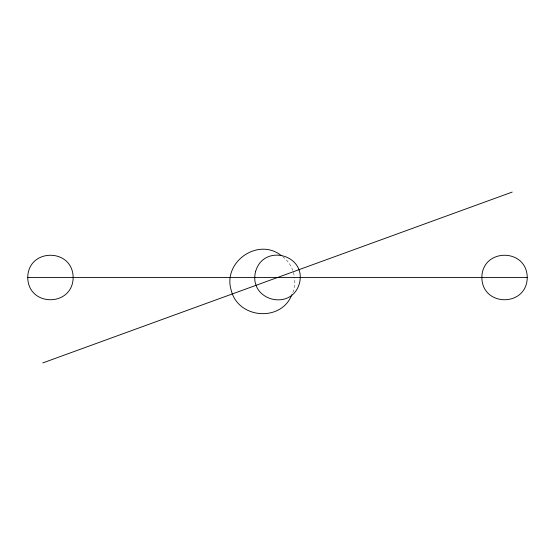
<?xml version="1.0" encoding="UTF-8"?>
<svg xmlns="http://www.w3.org/2000/svg" width="555" height="555" viewBox="0 0 555 555"><rect width="100%" height="100%" fill="white"/><g stroke="black" fill="none" stroke-linecap="round" stroke-linejoin="round"><path stroke-width="0.42" stroke-dasharray="2.77 2.08" d="M292.832 292.409L293.803 290.064L294.906 281.669L294.351 277.472M282.717 256.674C288.975 261.356 293.311 268.877 294.24 276.633"/><path stroke-width="0.83" d="M27.75 277.5C28.097 247.849 72.809 247.849 73.156 277.5C72.809 307.151 28.097 307.151 27.75 277.5L527.25 277.5C526.903 307.151 482.191 307.151 481.844 277.5C482.191 247.849 526.903 247.849 527.25 277.5M291.854 294.76C281.128 322.42 237.887 318.771 231.144 290.064C222.624 261.828 258.255 237.047 281.378 255.64M42.811 362.921L512.189 192.079M255.571 271.624C248.231 300.359 291.417 311.931 299.429 283.376C306.769 254.641 263.583 243.069 255.571 271.624"/></g></svg>
